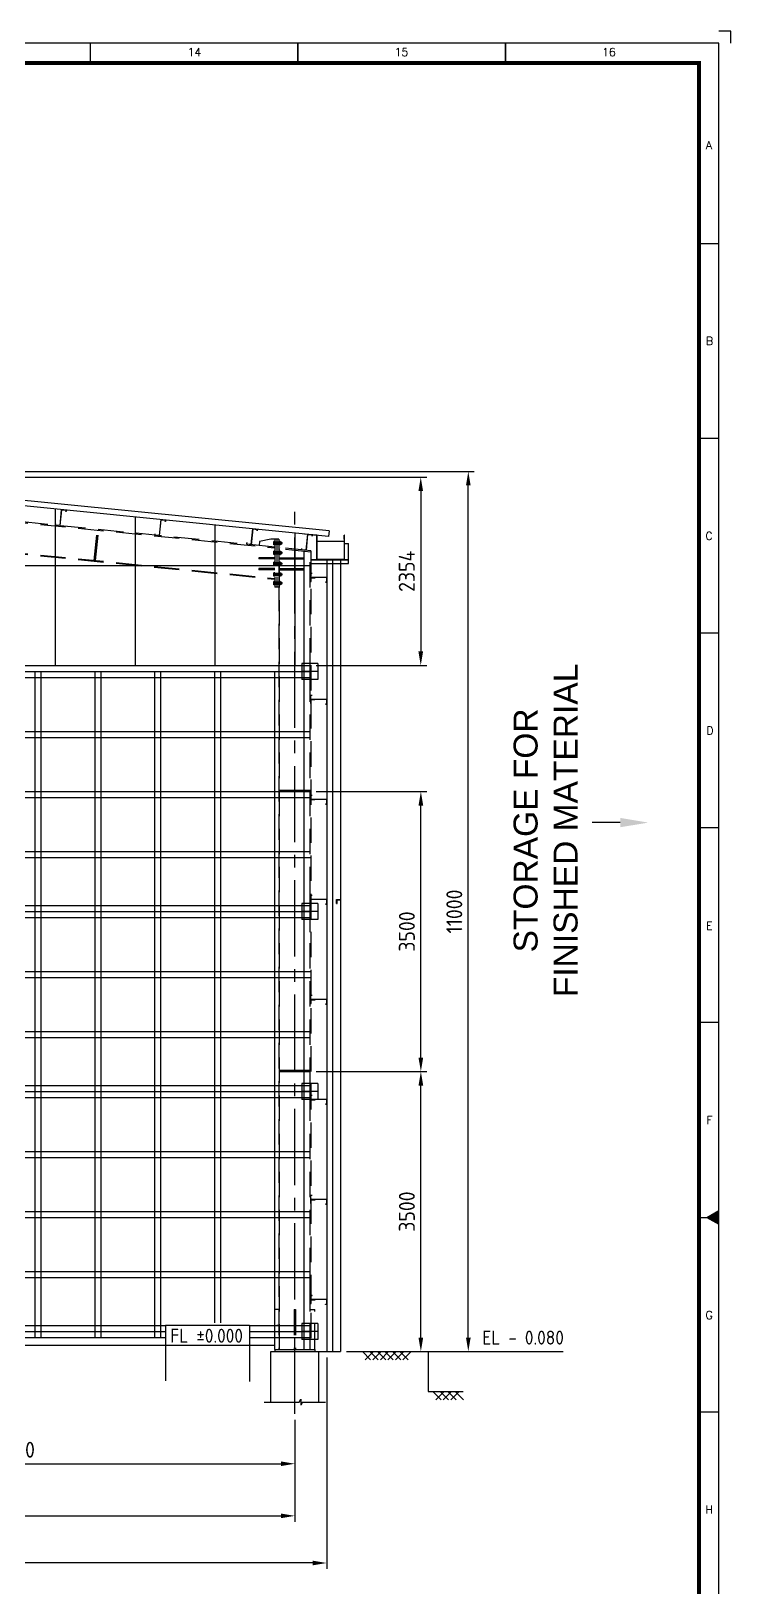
# Model space of a CAD drawing. Header units: millimetres. Extents: x -66 to 3621, y -1 to 3307.
# Drawn here: x 2532.6 to 2707.7, y 2918.2 to 3307.3 of the extents above; entities that cross this region are included whole.
import ezdxf
from ezdxf.enums import TextEntityAlignment as Align

# ---------------------------------------------------------------- set-up
doc = ezdxf.new("R2010")
doc.units = ezdxf.units.MM
doc.linetypes.add('CENTER2', pattern=[28.575, 19.05, -3.175, 3.175, -3.175])
doc.linetypes.add('DASHED2', pattern=[9.525, 6.35, -3.175])
for name, color, linetype in [('BORDER', 6, 'Continuous'), ('MAIN-1', 7, 'Continuous'), ('MAIN-2', 7, 'Continuous')]:
    doc.layers.add(name, color=color, linetype=linetype)
doc.styles.add('ACISOTS', font='isocp.shx')
doc.styles.add('ROMANS', font='romans.shx', dxfattribs={"width": 0.8})
doc.styles.get("Standard").update_dxf_attribs({"font": 'arial.ttf'})
doc.dimstyles.new('ISO-25', dxfattribs={"dimtxt": 4, "dimasz": 3.5, "dimexe": 1.5, "dimexo": 1.5, "dimgap": 1.5, "dimtad": 1, "dimtxsty": 'Standard', "dimcen": 0, "dimadec": 0, "dimazin": 0, "dimtfac": 1, "dimtmove": 0, "dimatfit": 3, "dimfxl": 1, "dimarcsym": 0})

# ---------------------------------------------------------------- blocks, each defined once
blk = doc.blocks.new('A1B')
at = {"layer": 'BORDER', "color": 1}
for p, q in [((679.69, 590), (679.69, 585)), ((731.63, 590), (731.63, 585)), ((731.63, 585), (731.63, 590)), ((731.63, 590), (731.63, 585)), ((783.56, 590), (783.56, 585)), ((783.56, 585), (783.56, 590)), ((837, 539.83), (832, 539.83)), ((837, 491.17), (832, 491.17)), ((837, 442.5), (832, 442.5)), ((837, 393.84), (832, 393.84)), ((837, 345.17), (832, 345.17)), ((837, 247.84), (832, 247.84))]:
    blk.add_line(p, q, dxfattribs=at)
at = {"layer": 'BORDER'}
for p, q in [((832, 296.5), (837, 296.5)), ((834, 296.5), (837, 298.23)), ((834, 296.5), (837, 294.77))]:
    blk.add_line(p, q, dxfattribs=at)
at = {"layer": 'BORDER', "color": 1}
blk.add_lwpolyline([(840, 590), (840, 593), (837, 593)], dxfattribs=at)
at = {"layer": 'BORDER'}
blk.add_lwpolyline([(837, 3), (837, 590), (3, 590), (3, 3)], close=True, dxfattribs=at)
at = {"layer": 'BORDER', "const_width": 1}
blk.add_lwpolyline([(8, 8), (832, 8), (832, 585), (8, 585)], close=True, dxfattribs=at)
at = {"layer": 'BORDER'}
blk.add_solid([(837, 298.23), (837, 294.77), (834, 296.5)], dxfattribs=at)
at = {"layer": 'BORDER', "color": 1, "style": 'ROMANS'}
for s, p in [('14', (705.77, 586.75)), ('15', (757.56, 586.75)), ('16', (809.48, 586.75)), ('A', (834.52, 563.52)), ('B', (834.65, 514.55)), ('C', (834.51, 465.84)), ('D', (834.75, 417.17)), ('E', (834.61, 368.4)), ('F', (834.66, 319.81)), ('G', (834.56, 271.07)), ('H', (834.57, 222.46))]:
    blk.add_text(s, height=2, dxfattribs=at).set_placement(p, align=Align.CENTER)
blk = doc.blocks.new('A$7E95131028261A5')
blk.add_line((3.5, 0.58), (0, 0.58))
blk.add_solid([(3.5, 0), (3.5, 1.17), (7, 0.58)])
blk = doc.blocks.new('*D6216')
at = {"color": 0, "lineweight": -2}
for p, q in [((2318.56, 2969.06), (2318.56, 2934.72)), ((2598.56, 2960.23), (2598.56, 2934.72)), ((2322.06, 2936.22), (2595.06, 2936.22))]:
    blk.add_line(p, q, dxfattribs=at)
at = {"color": 0}
for points in [[(2322.06, 2936.8), (2322.06, 2935.64), (2318.56, 2936.22)], [(2595.06, 2935.64), (2595.06, 2936.8), (2598.56, 2936.22)]]:
    blk.add_solid(points, dxfattribs=at)
at = {"layer": 'Defpoints', "color": 0}
for p in [(2318.56, 2970.56), (2598.56, 2961.73), (2598.56, 2936.22)]:
    blk.add_point(p, dxfattribs=at)
at = {"color": 0, "insert": (2458.56, 2939.72), "char_height": 4, "attachment_point": 5, "style": 'ACISOTS'}
blk.add_mtext('14000 C/C COLUMN BASE', dxfattribs=at)
blk = doc.blocks.new('*D6217')
at = {"color": 0, "lineweight": -2}
for p, q in [((2603.86, 3047.28), (2631.58, 3047.28)), ((2630.08, 2980.78), (2630.08, 3043.78)), ((2611.44, 2977.28), (2631.58, 2977.28))]:
    blk.add_line(p, q, dxfattribs=at)
at = {"color": 0}
for points in [[(2630.66, 3043.78), (2629.49, 3043.78), (2630.08, 3047.28)], [(2629.49, 2980.78), (2630.66, 2980.78), (2630.08, 2977.28)]]:
    blk.add_solid(points, dxfattribs=at)
at = {"layer": 'Defpoints', "color": 0}
for p in [(2602.36, 3047.28), (2630.08, 3047.28), (2609.94, 2977.28)]:
    blk.add_point(p, dxfattribs=at)
at = {"color": 0, "insert": (2626.58, 3012.28), "char_height": 4, "attachment_point": 5, "rotation": 90, "style": 'ACISOTS'}
blk.add_mtext('3500', dxfattribs=at)
blk = doc.blocks.new('*D6218')
at = {"color": 0, "lineweight": -2}
for p, q in [((2603.86, 3117.28), (2631.58, 3117.28)), ((2630.08, 3050.78), (2630.08, 3113.78)), ((2605.78, 3047.28), (2631.58, 3047.28))]:
    blk.add_line(p, q, dxfattribs=at)
at = {"color": 0}
for points in [[(2630.66, 3113.78), (2629.49, 3113.78), (2630.08, 3117.28)], [(2629.49, 3050.78), (2630.66, 3050.78), (2630.08, 3047.28)]]:
    blk.add_solid(points, dxfattribs=at)
at = {"layer": 'Defpoints', "color": 0}
for p in [(2602.36, 3117.28), (2630.08, 3117.28), (2604.28, 3047.28)]:
    blk.add_point(p, dxfattribs=at)
at = {"color": 0, "insert": (2626.58, 3082.28), "char_height": 4, "attachment_point": 5, "rotation": 90, "style": 'ACISOTS'}
blk.add_mtext('3500', dxfattribs=at)
blk = doc.blocks.new('*D6219')
at = {"color": 0, "lineweight": -2}
for p, q in [((2598.56, 2960.23), (2598.56, 2947.75)), ((2458.56, 2952.22), (2458.56, 2947.75)), ((2462.06, 2949.25), (2595.06, 2949.25))]:
    blk.add_line(p, q, dxfattribs=at)
at = {"color": 0}
for points in [[(2462.06, 2949.83), (2462.06, 2948.66), (2458.56, 2949.25)], [(2595.06, 2948.66), (2595.06, 2949.83), (2598.56, 2949.25)]]:
    blk.add_solid(points, dxfattribs=at)
at = {"layer": 'Defpoints', "color": 0}
for p in [(2598.56, 2961.73), (2458.56, 2953.72), (2598.56, 2949.25)]:
    blk.add_point(p, dxfattribs=at)
at = {"color": 0, "insert": (2528.56, 2952.75), "char_height": 4, "attachment_point": 5, "style": 'ACISOTS'}
blk.add_mtext('7000', dxfattribs=at)
blk = doc.blocks.new('A$7E9510B2D7BB')
at = {"color": 4}
for p, q in [((61, 200), (0, 200)), ((0, 200), (0, 183)), ((1.8, 183), (1.8, 198.2)), ((59.2, 198.2), (1.8, 198.2)), ((59.2, 198.2), (59.2, 0)), ((61, 200), (61, 1.8)), ((0, 183), (1.8, 183)), ((59.2, 0), (114.2, 0)), ((61, 1.8), (112.4, 1.8)), ((112.4, 1.8), (112.4, 17)), ((112.4, 17), (114.2, 17)), ((114.2, 0), (114.2, 17))]:
    blk.add_line(p, q, dxfattribs=at)
blk = doc.blocks.new('*D6222')
at = {"color": 0, "lineweight": -2}
for p, q in [((2460.06, 3197.28), (2643.45, 3197.28)), ((2641.95, 2980.78), (2641.95, 3193.78)), ((2623.25, 2977.28), (2643.45, 2977.28))]:
    blk.add_line(p, q, dxfattribs=at)
at = {"color": 0}
for points in [[(2642.54, 3193.78), (2641.37, 3193.78), (2641.95, 3197.28)], [(2641.37, 2980.78), (2642.54, 2980.78), (2641.95, 2977.28)]]:
    blk.add_solid(points, dxfattribs=at)
at = {"layer": 'Defpoints', "color": 0}
for p in [(2458.56, 3197.28), (2641.95, 3197.28), (2621.75, 2977.28)]:
    blk.add_point(p, dxfattribs=at)
at = {"color": 0, "insert": (2638.45, 3087.28), "char_height": 4, "attachment_point": 5, "rotation": 90, "style": 'ACISOTS'}
blk.add_mtext('11000', dxfattribs=at)
blk = doc.blocks.new('A$7E96CD2D2E318')
for p, q in [((0, 1), (0, 0)), ((0, 1), (0.12, 1)), ((0, 0), (1, 0)), ((0.12, 1), (0.12, 0.12)), ((1, 0.12), (0.12, 0.12)), ((1, 0), (1, 0.12))]:
    blk.add_line(p, q)
blk = doc.blocks.new('A$7E96CE153525B')
blk.add_line((2.34, 0.42), (0, 0.42))
at = {"layer": 'MAIN-1'}
for p, q in [((0.19, 0.78), (0.22, 0.83)), ((0.19, 0.78), (0.19, 0.73)), ((0.19, 0.76), (0.2, 0.77)), ((0.19, 0.75), (0.19, 0.76)), ((0.19, 0.74), (0.19, 0.75)), ((0.19, 0.73), (0.19, 0.74)), ((0.19, 0.73), (0.19, 0.42)), ((0.19, 0.72), (0.19, 0.73)), ((0.19, 0.71), (0.19, 0.72)), ((0.19, 0.7), (0.19, 0.71)), ((0.2, 0.69), (0.19, 0.7)), ((0.19, 0.48), (0.2, 0.5)), ((0.19, 0.46), (0.19, 0.48)), ((0.19, 0.44), (0.19, 0.46)), ((0.19, 0.42), (0.19, 0.44)), ((0.19, 0.4), (0.19, 0.42)), ((0.19, 0.42), (0.19, 0.1)), ((0.19, 0.38), (0.19, 0.4)), ((0.19, 0.36), (0.19, 0.38)), ((0.2, 0.34), (0.19, 0.36)), ((0.19, 0.13), (0.2, 0.14)), ((0.19, 0.12), (0.19, 0.13)), ((0.19, 0.11), (0.19, 0.12)), ((0.19, 0.1), (0.19, 0.11)), ((0.19, 0.1), (0.19, 0.06)), ((0.19, 0.09), (0.19, 0.1)), ((0.19, 0.08), (0.19, 0.09)), ((0.19, 0.07), (0.19, 0.08)), ((0.2, 0.06), (0.19, 0.07)), ((0.22, 0), (0.19, 0.06)), ((0.2, 0.79), (0.21, 0.8)), ((0.2, 0.78), (0.2, 0.79)), ((0.2, 0.77), (0.2, 0.78)), ((0.2, 0.68), (0.2, 0.69)), ((0.2, 0.67), (0.2, 0.68)), ((0.21, 0.66), (0.2, 0.67)), ((0.2, 0.54), (0.21, 0.56)), ((0.2, 0.52), (0.2, 0.54)), ((0.2, 0.5), (0.2, 0.52)), ((0.2, 0.32), (0.2, 0.34)), ((0.2, 0.3), (0.2, 0.32)), ((0.21, 0.27), (0.2, 0.3)), ((0.2, 0.16), (0.21, 0.17)), ((0.2, 0.15), (0.2, 0.16)), ((0.2, 0.14), (0.2, 0.15)), ((0.2, 0.05), (0.2, 0.06)), ((0.2, 0.04), (0.2, 0.05)), ((0.21, 0.03), (0.2, 0.04)), ((0.21, 0.81), (0.22, 0.82)), ((0.21, 0.8), (0.21, 0.81)), ((0.21, 0.65), (0.21, 0.66)), ((0.22, 0.63), (0.21, 0.65)), ((0.21, 0.58), (0.22, 0.6)), ((0.21, 0.56), (0.21, 0.58)), ((0.21, 0.25), (0.21, 0.27)), ((0.22, 0.23), (0.21, 0.25)), ((0.21, 0.19), (0.22, 0.2)), ((0.21, 0.17), (0.21, 0.19)), ((0.21, 0.02), (0.21, 0.03)), ((0.22, 0.01), (0.21, 0.02)), ((0.22, 0.82), (0.22, 0.83)), ((0.48, 0.83), (0.22, 0.83)), ((0.22, 0.62), (0.22, 0.63)), ((0.22, 0.6), (0.22, 0.62)), ((0.48, 0.62), (0.22, 0.62)), ((0.22, 0.21), (0.22, 0.23)), ((0.22, 0.2), (0.22, 0.21)), ((0.48, 0.21), (0.22, 0.21)), ((0.22, 0), (0.22, 0.01)), ((0.48, 0), (0.22, 0)), ((0.48, 0.62), (0.48, 0.83)), ((0.49, 0.75), (0.48, 0.77)), ((0.48, 0.21), (0.48, 0.62)), ((0.48, 0), (0.48, 0.21)), ((0.48, 0.07), (0.49, 0.08)), ((0.49, 0.75), (0.49, 0.75)), ((0.49, 0.75), (0.49, 0.08)), ((0.49, 0.75), (0.49, 0.08)), ((0.49, 0.08), (0.49, 0.08)), ((0.52, 0.66), (0.51, 0.66)), ((0.51, 0.66), (0.51, 0.42)), ((0.51, 0.42), (0.51, 0.18)), ((0.51, 0.18), (0.52, 0.18)), ((0.55, 0.62), (0.52, 0.66)), ((0.52, 0.66), (0.52, 0.18)), ((0.52, 0.18), (0.55, 0.21)), ((2.11, 0.66), (0.55, 0.66)), ((0.55, 0.66), (0.55, 0.18)), ((0.55, 0.18), (2.11, 0.18)), ((1.48, 0.75), (1.51, 0.83)), ((1.48, 0.75), (1.48, 0.09)), ((1.51, 0), (1.48, 0.09)), ((1.49, 0.77), (1.5, 0.78)), ((1.49, 0.76), (1.49, 0.77)), ((1.49, 0.75), (1.49, 0.76)), ((1.49, 0.74), (1.49, 0.75)), ((1.49, 0.73), (1.49, 0.74)), ((1.49, 0.72), (1.49, 0.73)), ((1.49, 0.71), (1.49, 0.72)), ((1.49, 0.7), (1.49, 0.71)), ((1.49, 0.69), (1.49, 0.7)), ((1.49, 0.68), (1.49, 0.69)), ((1.5, 0.67), (1.49, 0.68)), ((1.49, 0.51), (1.5, 0.53)), ((1.49, 0.49), (1.49, 0.51)), ((1.49, 0.47), (1.49, 0.49)), ((1.49, 0.45), (1.49, 0.47)), ((1.49, 0.43), (1.49, 0.45)), ((1.49, 0.41), (1.49, 0.43)), ((1.49, 0.39), (1.49, 0.41)), ((1.49, 0.36), (1.49, 0.39)), ((1.49, 0.34), (1.49, 0.36)), ((1.49, 0.32), (1.49, 0.34)), ((1.5, 0.3), (1.49, 0.32)), ((1.49, 0.15), (1.5, 0.16)), ((1.49, 0.14), (1.49, 0.15)), ((1.49, 0.13), (1.49, 0.14)), ((1.49, 0.12), (1.49, 0.13)), ((1.49, 0.11), (1.49, 0.12)), ((1.49, 0.1), (1.49, 0.11)), ((1.49, 0.09), (1.49, 0.1)), ((1.49, 0.08), (1.49, 0.09)), ((1.49, 0.07), (1.49, 0.08)), ((1.49, 0.06), (1.49, 0.07)), ((1.5, 0.05), (1.49, 0.06)), ((1.5, 0.81), (1.51, 0.82)), ((1.5, 0.8), (1.5, 0.81)), ((1.5, 0.78), (1.5, 0.8)), ((1.5, 0.66), (1.5, 0.67)), ((1.5, 0.65), (1.5, 0.66)), ((1.51, 0.64), (1.5, 0.65)), ((1.5, 0.58), (1.51, 0.6)), ((1.5, 0.55), (1.5, 0.58)), ((1.5, 0.53), (1.5, 0.55)), ((1.5, 0.28), (1.5, 0.3)), ((1.5, 0.26), (1.5, 0.28)), ((1.51, 0.23), (1.5, 0.26)), ((1.5, 0.18), (1.51, 0.2)), ((1.5, 0.17), (1.5, 0.18)), ((1.5, 0.16), (1.5, 0.17)), ((1.5, 0.04), (1.5, 0.05)), ((1.5, 0.02), (1.5, 0.04)), ((1.51, 0.01), (1.5, 0.02)), ((1.51, 0.82), (1.51, 0.83)), ((1.82, 0.83), (1.51, 0.83)), ((1.51, 0.62), (1.51, 0.64)), ((1.51, 0.6), (1.51, 0.62)), ((1.82, 0.62), (1.51, 0.62)), ((1.51, 0.21), (1.51, 0.23)), ((1.82, 0.21), (1.51, 0.21)), ((1.51, 0.2), (1.51, 0.21)), ((1.51, 0), (1.51, 0.01)), ((1.82, 0), (1.51, 0)), ((1.82, 0.83), (1.86, 0.75)), ((1.82, 0.83), (1.83, 0.82)), ((1.83, 0.64), (1.82, 0.62)), ((1.82, 0.62), (1.83, 0.6)), ((1.83, 0.23), (1.82, 0.21)), ((1.82, 0.21), (1.83, 0.2)), ((1.86, 0.09), (1.82, 0)), ((1.83, 0.01), (1.82, 0)), ((1.83, 0.82), (1.83, 0.81)), ((1.83, 0.81), (1.83, 0.8)), ((1.83, 0.8), (1.84, 0.78)), ((1.84, 0.67), (1.83, 0.66)), ((1.83, 0.66), (1.83, 0.65)), ((1.83, 0.65), (1.83, 0.64)), ((1.83, 0.6), (1.83, 0.58)), ((1.83, 0.58), (1.83, 0.55)), ((1.83, 0.55), (1.84, 0.53)), ((1.84, 0.3), (1.83, 0.28)), ((1.83, 0.28), (1.83, 0.26)), ((1.83, 0.26), (1.83, 0.23)), ((1.83, 0.2), (1.83, 0.18)), ((1.83, 0.18), (1.83, 0.17)), ((1.83, 0.17), (1.84, 0.16)), ((1.84, 0.05), (1.83, 0.04)), ((1.83, 0.04), (1.83, 0.02)), ((1.83, 0.02), (1.83, 0.01)), ((1.84, 0.78), (1.84, 0.77)), ((1.84, 0.77), (1.84, 0.76)), ((1.84, 0.76), (1.84, 0.75)), ((1.84, 0.75), (1.84, 0.74)), ((1.84, 0.74), (1.84, 0.73)), ((1.84, 0.73), (1.84, 0.72)), ((1.84, 0.72), (1.84, 0.71)), ((1.84, 0.71), (1.84, 0.7)), ((1.84, 0.7), (1.84, 0.69)), ((1.84, 0.69), (1.84, 0.68)), ((1.84, 0.68), (1.84, 0.67)), ((1.84, 0.53), (1.84, 0.51)), ((1.84, 0.51), (1.84, 0.49)), ((1.84, 0.49), (1.84, 0.47)), ((1.84, 0.47), (1.84, 0.45)), ((1.84, 0.45), (1.84, 0.43)), ((1.84, 0.43), (1.84, 0.41)), ((1.84, 0.41), (1.84, 0.39)), ((1.84, 0.39), (1.84, 0.36)), ((1.84, 0.36), (1.84, 0.34)), ((1.84, 0.34), (1.84, 0.32)), ((1.84, 0.32), (1.84, 0.3)), ((1.84, 0.16), (1.84, 0.15)), ((1.84, 0.15), (1.84, 0.14)), ((1.84, 0.14), (1.84, 0.13)), ((1.84, 0.13), (1.84, 0.12)), ((1.84, 0.12), (1.84, 0.11)), ((1.84, 0.11), (1.84, 0.1)), ((1.84, 0.1), (1.84, 0.09)), ((1.84, 0.09), (1.84, 0.08)), ((1.84, 0.08), (1.84, 0.07)), ((1.84, 0.07), (1.84, 0.06)), ((1.84, 0.06), (1.84, 0.05)), ((1.86, 0.09), (1.86, 0.75)), ((2.15, 0.62), (2.11, 0.66)), ((2.11, 0.66), (2.11, 0.18)), ((2.11, 0.18), (2.15, 0.21)), ((2.15, 0.62), (2.15, 0.21))]:
    blk.add_line(p, q, dxfattribs=at)
for centre, start, end in [((0.51, 0.67), 180, 270), ((0.51, 0.16), 90, 180)]:
    blk.add_arc(centre, 0.016, start, end, dxfattribs=at)
at = {"layer": 'MAIN-2'}
for p, q in [((0.2, 0.77), (0.19, 0.76)), ((0.19, 0.76), (0.19, 0.75)), ((0.19, 0.75), (0.19, 0.74)), ((0.19, 0.74), (0.19, 0.73)), ((0.19, 0.73), (0.19, 0.72)), ((0.19, 0.72), (0.19, 0.71)), ((0.19, 0.71), (0.19, 0.7)), ((0.19, 0.7), (0.2, 0.69)), ((0.2, 0.5), (0.19, 0.48)), ((0.19, 0.48), (0.19, 0.46)), ((0.19, 0.46), (0.19, 0.44)), ((0.19, 0.44), (0.19, 0.42)), ((0.19, 0.42), (0.19, 0.4)), ((0.19, 0.4), (0.19, 0.38)), ((0.19, 0.38), (0.19, 0.36)), ((0.19, 0.36), (0.2, 0.34)), ((0.2, 0.14), (0.19, 0.13)), ((0.19, 0.13), (0.19, 0.12)), ((0.19, 0.12), (0.19, 0.11)), ((0.19, 0.11), (0.19, 0.1)), ((0.19, 0.1), (0.19, 0.09)), ((0.19, 0.09), (0.19, 0.08)), ((0.19, 0.08), (0.19, 0.07)), ((0.19, 0.07), (0.2, 0.06)), ((0.21, 0.8), (0.2, 0.79)), ((0.2, 0.79), (0.2, 0.78)), ((0.2, 0.78), (0.2, 0.77)), ((0.2, 0.69), (0.2, 0.68)), ((0.2, 0.68), (0.2, 0.67)), ((0.2, 0.67), (0.21, 0.66)), ((0.21, 0.56), (0.2, 0.54)), ((0.2, 0.54), (0.2, 0.52)), ((0.2, 0.52), (0.2, 0.5)), ((0.2, 0.34), (0.2, 0.32)), ((0.2, 0.32), (0.2, 0.3)), ((0.2, 0.3), (0.21, 0.27)), ((0.21, 0.17), (0.2, 0.16)), ((0.2, 0.16), (0.2, 0.15)), ((0.2, 0.15), (0.2, 0.14)), ((0.2, 0.06), (0.2, 0.05)), ((0.2, 0.05), (0.2, 0.04)), ((0.2, 0.04), (0.21, 0.03)), ((0.22, 0.82), (0.21, 0.81)), ((0.21, 0.81), (0.21, 0.8)), ((0.21, 0.66), (0.21, 0.65)), ((0.21, 0.65), (0.22, 0.63)), ((0.22, 0.6), (0.21, 0.58)), ((0.21, 0.58), (0.21, 0.56)), ((0.21, 0.27), (0.21, 0.25)), ((0.21, 0.25), (0.22, 0.23)), ((0.22, 0.2), (0.21, 0.19)), ((0.21, 0.19), (0.21, 0.17)), ((0.21, 0.03), (0.21, 0.02)), ((0.21, 0.02), (0.22, 0.01)), ((0.22, 0.83), (0.22, 0.82)), ((0.22, 0.63), (0.22, 0.62)), ((0.22, 0.62), (0.22, 0.6)), ((0.48, 0.62), (0.22, 0.62)), ((0.22, 0.23), (0.22, 0.21)), ((0.22, 0.21), (0.22, 0.2)), ((0.48, 0.21), (0.22, 0.21)), ((0.22, 0.01), (0.22, 0)), ((0.49, 0.08), (0.49, 0.75)), ((0.51, 0.42), (0.51, 0.66)), ((0.51, 0.18), (0.51, 0.42)), ((0.52, 0.18), (0.52, 0.66)), ((1.48, 0.66), (1.51, 0.62)), ((1.51, 0.21), (1.48, 0.18)), ((1.5, 0.78), (1.49, 0.77)), ((1.49, 0.77), (1.49, 0.76)), ((1.49, 0.76), (1.49, 0.75)), ((1.49, 0.75), (1.49, 0.74)), ((1.49, 0.74), (1.49, 0.73)), ((1.49, 0.73), (1.49, 0.72)), ((1.49, 0.72), (1.49, 0.71)), ((1.49, 0.71), (1.49, 0.7)), ((1.49, 0.7), (1.49, 0.69)), ((1.49, 0.69), (1.49, 0.68)), ((1.49, 0.68), (1.5, 0.67)), ((1.5, 0.53), (1.49, 0.51)), ((1.49, 0.51), (1.49, 0.49)), ((1.49, 0.49), (1.49, 0.47)), ((1.49, 0.47), (1.49, 0.45)), ((1.49, 0.45), (1.49, 0.43)), ((1.49, 0.43), (1.49, 0.41)), ((1.49, 0.41), (1.49, 0.39)), ((1.49, 0.39), (1.49, 0.36)), ((1.49, 0.36), (1.49, 0.34)), ((1.49, 0.34), (1.49, 0.32)), ((1.49, 0.32), (1.5, 0.3)), ((1.5, 0.16), (1.49, 0.15)), ((1.49, 0.15), (1.49, 0.14)), ((1.49, 0.14), (1.49, 0.13)), ((1.49, 0.13), (1.49, 0.12)), ((1.49, 0.12), (1.49, 0.11)), ((1.49, 0.11), (1.49, 0.1)), ((1.49, 0.1), (1.49, 0.09)), ((1.49, 0.09), (1.49, 0.08)), ((1.49, 0.08), (1.49, 0.07)), ((1.49, 0.07), (1.49, 0.06)), ((1.49, 0.06), (1.5, 0.05)), ((1.51, 0.82), (1.5, 0.81)), ((1.5, 0.81), (1.5, 0.8)), ((1.5, 0.8), (1.5, 0.78)), ((1.5, 0.67), (1.5, 0.66)), ((1.5, 0.66), (1.5, 0.65)), ((1.5, 0.65), (1.51, 0.64)), ((1.51, 0.6), (1.5, 0.58)), ((1.5, 0.58), (1.5, 0.55)), ((1.5, 0.55), (1.5, 0.53)), ((1.5, 0.3), (1.5, 0.28)), ((1.5, 0.28), (1.5, 0.26)), ((1.5, 0.26), (1.51, 0.23)), ((1.51, 0.2), (1.5, 0.18)), ((1.5, 0.18), (1.5, 0.17)), ((1.5, 0.17), (1.5, 0.16)), ((1.5, 0.05), (1.5, 0.04)), ((1.5, 0.04), (1.5, 0.02)), ((1.5, 0.02), (1.51, 0.01)), ((1.51, 0.83), (1.51, 0.82)), ((1.51, 0.64), (1.51, 0.62)), ((1.51, 0.62), (1.82, 0.62)), ((1.51, 0.62), (1.51, 0.21)), ((1.51, 0.62), (1.51, 0.6)), ((1.51, 0.21), (1.51, 0.62)), ((1.82, 0.62), (1.51, 0.62)), ((1.51, 0.23), (1.51, 0.21)), ((1.82, 0.21), (1.51, 0.21)), ((1.51, 0.21), (1.51, 0.2)), ((1.82, 0.21), (1.51, 0.21)), ((1.51, 0.01), (1.51, 0)), ((1.83, 0.82), (1.82, 0.83)), ((1.82, 0.62), (1.86, 0.66)), ((1.82, 0.62), (1.83, 0.64)), ((1.82, 0.62), (1.82, 0.21)), ((1.83, 0.6), (1.82, 0.62)), ((1.82, 0.21), (1.82, 0.62)), ((1.82, 0.21), (1.83, 0.23)), ((1.86, 0.18), (1.82, 0.21)), ((1.83, 0.2), (1.82, 0.21)), ((1.82, 0), (1.83, 0.01)), ((1.83, 0.81), (1.83, 0.82)), ((1.83, 0.8), (1.83, 0.81)), ((1.84, 0.78), (1.83, 0.8)), ((1.83, 0.66), (1.84, 0.67)), ((1.83, 0.65), (1.83, 0.66)), ((1.83, 0.64), (1.83, 0.65)), ((1.83, 0.58), (1.83, 0.6)), ((1.83, 0.55), (1.83, 0.58)), ((1.84, 0.53), (1.83, 0.55)), ((1.83, 0.28), (1.84, 0.3)), ((1.83, 0.26), (1.83, 0.28)), ((1.83, 0.23), (1.83, 0.26)), ((1.83, 0.18), (1.83, 0.2)), ((1.83, 0.17), (1.83, 0.18)), ((1.84, 0.16), (1.83, 0.17)), ((1.83, 0.04), (1.84, 0.05)), ((1.83, 0.02), (1.83, 0.04)), ((1.83, 0.01), (1.83, 0.02)), ((1.84, 0.77), (1.84, 0.78)), ((1.84, 0.76), (1.84, 0.77)), ((1.84, 0.75), (1.84, 0.76)), ((1.84, 0.74), (1.84, 0.75)), ((1.84, 0.73), (1.84, 0.74)), ((1.84, 0.72), (1.84, 0.73)), ((1.84, 0.71), (1.84, 0.72)), ((1.84, 0.7), (1.84, 0.71)), ((1.84, 0.69), (1.84, 0.7)), ((1.84, 0.68), (1.84, 0.69)), ((1.84, 0.67), (1.84, 0.68)), ((1.84, 0.51), (1.84, 0.53)), ((1.84, 0.49), (1.84, 0.51)), ((1.84, 0.47), (1.84, 0.49)), ((1.84, 0.45), (1.84, 0.47)), ((1.84, 0.43), (1.84, 0.45)), ((1.84, 0.41), (1.84, 0.43)), ((1.84, 0.39), (1.84, 0.41)), ((1.84, 0.36), (1.84, 0.39)), ((1.84, 0.34), (1.84, 0.36)), ((1.84, 0.32), (1.84, 0.34)), ((1.84, 0.3), (1.84, 0.32)), ((1.84, 0.15), (1.84, 0.16)), ((1.84, 0.14), (1.84, 0.15)), ((1.84, 0.13), (1.84, 0.14)), ((1.84, 0.12), (1.84, 0.13)), ((1.84, 0.11), (1.84, 0.12)), ((1.84, 0.1), (1.84, 0.11)), ((1.84, 0.09), (1.84, 0.1)), ((1.84, 0.08), (1.84, 0.09)), ((1.84, 0.07), (1.84, 0.08)), ((1.84, 0.06), (1.84, 0.07)), ((1.84, 0.05), (1.84, 0.06)), ((2.11, 0.18), (2.11, 0.66))]:
    blk.add_line(p, q, dxfattribs=at)
blk = doc.blocks.new('A$7E981CD1033221')
for p, q in [((0, 6.03), (0.1, 6.03)), ((0, 0), (0, 6.03)), ((0, 5.03), (0.1, 5.03)), ((0.05, 0.05), (0.05, 5.98)), ((0.1, 5.03), (0.1, 6.03)), ((6.95, 6.03), (9.97, 6.33)), ((6.95, 6.03), (6.95, 0.05)), ((7, 5.98), (9.98, 6.28)), ((7, 5.98), (7, 0)), ((9.97, 6.33), (9.98, 6.28)), ((7, 0), (0, 0)), ((3.05, 0.1), (0.05, 0.1)), ((0.05, 0.1), (0.05, 0.05)), ((6.95, 0.05), (0.05, 0.05)), ((3.05, 0.1), (3.05, 0.05))]:
    blk.add_line(p, q)
blk = doc.blocks.new('*D6228')
at = {"color": 0, "lineweight": -2}
for p, q in [((2460.06, 3195.86), (2631.55, 3195.86)), ((2630.05, 3192.36), (2630.05, 3152.28)), ((2603.86, 3148.78), (2631.55, 3148.78))]:
    blk.add_line(p, q, dxfattribs=at)
at = {"color": 0}
for points in [[(2630.64, 3192.36), (2629.47, 3192.36), (2630.05, 3195.86)], [(2629.47, 3152.28), (2630.64, 3152.28), (2630.05, 3148.78)]]:
    blk.add_solid(points, dxfattribs=at)
at = {"layer": 'Defpoints', "color": 0}
for p in [(2458.56, 3195.86), (2602.36, 3148.78), (2630.05, 3148.78)]:
    blk.add_point(p, dxfattribs=at)
at = {"color": 0, "insert": (2626.55, 3172.32), "char_height": 4, "attachment_point": 5, "rotation": 90, "style": 'ACISOTS'}
blk.add_mtext('2354', dxfattribs=at)
blk = doc.blocks.new('*D6231')
at = {"color": 0, "lineweight": -2}
for p, q in [((2310.58, 2975.78), (2310.58, 2922.94)), ((2606.54, 2975.78), (2606.54, 2922.94)), ((2603.04, 2924.44), (2314.08, 2924.44))]:
    blk.add_line(p, q, dxfattribs=at)
at = {"color": 0}
for points in [[(2314.08, 2925.02), (2314.08, 2923.86), (2310.58, 2924.44)], [(2603.04, 2923.86), (2603.04, 2925.02), (2606.54, 2924.44)]]:
    blk.add_solid(points, dxfattribs=at)
at = {"layer": 'Defpoints', "color": 0}
for p in [(2310.58, 2977.28), (2606.54, 2977.28), (2310.58, 2924.44)]:
    blk.add_point(p, dxfattribs=at)
at = {"color": 0, "insert": (2458.56, 2927.94), "char_height": 4, "attachment_point": 5, "style": 'ACISOTS'}
blk.add_mtext('14798', dxfattribs=at)
blk = doc.blocks.new('A$7E9AD11102A1F8')
for p, q in [((1.66, 0.77), (1.66, 13.43)), ((13.66, 0.77), (13.66, 13.43)), ((0, 0.77), (8.77, 0.77)), ((8.77, 0.77), (9.18, 1.53)), ((9.18, 1.53), (9.18, 0)), ((9.58, 0.77), (9.18, 0)), ((9.58, 0.77), (15.32, 0.77))]:
    blk.add_line(p, q)

msp = doc.modelspace()

# ---------------------------------------------------------------- linework, layer by layer
for p, q in [((2607.13164, 3182.41994), (2458.55649, 3197.27745)), ((2606.99318, 3181.03401), (2458.55649, 3195.86351)), ((2604.03513, 3179.86245), (2610.93513, 3179.86245)), ((2604.03513, 3179.81245), (2610.93513, 3179.81245)), ((2607.13164, 3182.41994), (2606.99318, 3181.03401)), ((2610.98513, 3179.28923), (2611.98513, 3179.28923)), ((2611.98513, 3174.28923), (2611.98513, 3179.28923)), ((2600.86449, 2977.77745), (2600.86449, 3177.15493)), ((2602.53649, 3175.28923), (2611.98513, 3175.28923)), ((2602.53649, 3175.28923), (2611.98513, 3175.28923)), ((2602.53649, 3175.16923), (2611.98513, 3175.16923)), ((2606.53649, 3175.34935), (2606.53649, 2977.27745)), ((2607.43649, 3175.38923), (2607.43649, 3175.33923)), ((2607.43649, 3175.38923), (2607.43649, 3175.33923)), ((2607.43649, 3175.38923), (2610.43649, 3175.38923)), ((2607.93649, 3175.38923), (2607.93649, 2977.27745)), ((2607.93649, 3175.28923), (2607.93649, 2977.27745)), ((2609.93649, 3175.38923), (2609.93649, 2977.27745)), ((2610.43649, 3175.38923), (2610.43649, 3175.33923)), ((2314.57649, 3173.77745), (2602.36449, 3173.77745)), ((2602.53157, 3174.28923), (2611.98513, 3174.28923)), ((2602.28649, 3152.45143), (2602.28649, 3142.10347)), ((2314.57649, 3148.77745), (2602.36449, 3148.77745)), ((2604.28649, 3149.27745), (2600.28649, 3149.27745)), ((2600.28649, 3149.27745), (2600.28649, 3145.27745)), ((2604.28649, 3149.27745), (2604.28649, 3145.27745)), ((2314.57649, 3147.27745), (2602.36449, 3147.27745)), ((2314.57649, 3145.77745), (2602.36449, 3145.77745)), ((2533.55649, 2980.77745), (2533.55649, 3147.27745)), ((2535.05649, 2980.77745), (2535.05649, 3147.27745)), ((2548.55649, 2980.77745), (2548.55649, 3147.27745)), ((2550.05649, 2980.77745), (2550.05649, 3147.27745)), ((2563.55649, 2980.77745), (2563.55649, 3147.27745)), ((2565.05649, 2980.77745), (2565.05649, 3147.27745)), ((2578.55649, 2984.45652), (2578.55649, 3147.27745)), ((2580.05649, 2984.45652), (2580.05649, 3147.27745)), ((2593.55649, 2980.77745), (2593.55649, 3147.27745)), ((2604.28649, 3147.27745), (2600.28649, 3147.27745)), ((2604.28649, 3145.27745), (2600.28649, 3145.27745)), ((2314.57649, 3132.27745), (2602.36449, 3132.27745)), ((2314.57649, 3130.77745), (2602.36449, 3130.77745)), ((2314.57649, 3117.27745), (2602.36449, 3117.27745)), ((2594.74849, 3117.59745), (2602.36449, 3117.59745)), ((2594.74849, 3117.27745), (2602.36449, 3117.27745)), ((2314.57649, 3115.77745), (2602.36449, 3115.77745)), ((2314.57649, 3102.27745), (2602.36449, 3102.27745)), ((2314.57649, 3100.77745), (2602.36449, 3100.77745)), ((2602.28649, 3092.45143), (2602.28649, 3082.10347)), ((2314.57649, 3088.77745), (2602.36449, 3088.77745)), ((2314.57649, 3087.27745), (2602.36449, 3087.27745)), ((2314.57649, 3085.77745), (2602.36449, 3085.77745)), ((2604.28649, 3089.27745), (2600.28649, 3089.27745)), ((2600.28649, 3089.27745), (2600.28649, 3085.27745)), ((2604.28649, 3087.27745), (2600.28649, 3087.27745)), ((2604.28649, 3089.27745), (2604.28649, 3085.27745)), ((2604.28649, 3085.27745), (2600.28649, 3085.27745)), ((2314.57649, 3072.27745), (2602.36449, 3072.27745)), ((2314.57649, 3070.77745), (2602.36449, 3070.77745)), ((2314.57649, 3057.27745), (2602.36449, 3057.27745)), ((2314.57649, 3055.77745), (2602.36449, 3055.77745)), ((2594.74849, 3047.59745), (2602.36449, 3047.59745)), ((2594.74849, 3047.27745), (2602.36449, 3047.27745)), ((2602.28649, 3047.45143), (2602.28649, 3037.10347)), ((2314.57649, 3043.77745), (2602.36449, 3043.77745)), ((2604.28649, 3044.27745), (2600.28649, 3044.27745)), ((2600.28649, 3044.27745), (2600.28649, 3040.27745)), ((2604.28649, 3044.27745), (2604.28649, 3040.27745)), ((2314.57649, 3042.27745), (2602.36449, 3042.27745)), ((2314.57649, 3040.77745), (2602.36449, 3040.77745)), ((2604.28649, 3042.27745), (2600.28649, 3042.27745)), ((2604.28649, 3040.27745), (2600.28649, 3040.27745)), ((2314.57649, 3027.27745), (2602.36449, 3027.27745)), ((2314.57649, 3025.77745), (2602.36449, 3025.77745)), ((2314.57649, 3012.27745), (2602.36449, 3012.27745)), ((2314.57649, 3010.77745), (2602.36449, 3010.77745)), ((2602.28649, 3002.45143), (2602.28649, 2992.10347)), ((2314.57649, 2997.27745), (2602.36449, 2997.27745)), ((2314.57649, 2995.77745), (2602.36449, 2995.77745)), ((2314.57649, 2983.77745), (2566.18371, 2983.77745)), ((2314.57649, 2982.27745), (2566.18371, 2982.27745)), ((2314.57649, 2980.77745), (2566.18371, 2980.77745)), ((2566.18371, 2983.77745), (2566.18371, 2969.93353)), ((2587.2029, 2983.77745), (2566.18371, 2983.77745)), ((2587.2029, 2983.77745), (2602.36449, 2983.77745)), ((2587.2029, 2983.77745), (2587.2029, 2969.8256)), ((2587.2029, 2982.27745), (2602.36449, 2982.27745)), ((2587.2029, 2980.77745), (2602.36449, 2980.77745)), ((2594.57649, 2983.77745), (2594.07649, 2983.77745)), ((2604.28649, 2984.27745), (2600.28649, 2984.27745)), ((2600.28649, 2984.27745), (2600.28649, 2980.27745)), ((2604.28649, 2982.27745), (2600.28649, 2982.27745)), ((2604.28649, 2984.27745), (2604.28649, 2980.27745)), ((2642.53763, 2980.77745), (2642.53763, 2980.77745)), ((2323.55649, 2978.87745), (2593.55649, 2978.87745)), ((2592.55649, 2977.27745), (2609.93649, 2977.27745)), ((2593.55649, 2977.77745), (2603.55649, 2977.77745)), ((2604.28649, 2980.27745), (2600.28649, 2980.27745)), ((2603.55649, 2977.77745), (2603.55649, 2977.27745)), ((2615.43804, 2977.27745), (2617.51986, 2975.19564)), ((2618.26422, 2977.27745), (2616.18241, 2975.19564)), ((2617.31753, 2977.27745), (2619.39935, 2975.19564)), ((2620.14371, 2977.27745), (2618.06189, 2975.19564)), ((2619.19702, 2977.27745), (2621.27883, 2975.19564)), ((2622.0232, 2977.27745), (2619.94138, 2975.19564)), ((2621.0765, 2977.27745), (2623.15832, 2975.19564)), ((2621.50601, 2977.27745), (2665.72384, 2977.27745)), ((2623.90269, 2977.27745), (2621.82087, 2975.19564)), ((2622.95599, 2977.27745), (2625.03781, 2975.19564)), ((2625.78217, 2977.27745), (2623.70036, 2975.19564)), ((2624.83548, 2977.27745), (2626.9173, 2975.19564)), ((2627.66166, 2977.27745), (2625.57984, 2975.19564)), ((2631.935, 2977.27745), (2631.935, 2967.27745)), ((2631.935, 2967.27745), (2640.64753, 2967.27745)), ((2633.06015, 2967.27745), (2635.14196, 2965.19564)), ((2635.88633, 2967.27745), (2633.80451, 2965.19564)), ((2634.93963, 2967.27745), (2637.02145, 2965.19564)), ((2637.76581, 2967.27745), (2635.684, 2965.19564)), ((2636.81912, 2967.27745), (2638.90094, 2965.19564)), ((2639.6453, 2967.27745), (2637.56349, 2965.19564)), ((2638.69861, 2967.27745), (2640.78043, 2965.19564))]:
    msp.add_line(p, q)
at = {"color": 2, "linetype": 'DASHED2'}
for p, q in [((2593.57649, 3178.35448), (2459.05649, 3191.79365)), ((2459.05649, 3191.62711), (2593.57649, 3178.17511)), ((2459.05649, 3183.97321), (2593.57649, 3170.52121)), ((2459.05649, 3183.80035), (2593.57649, 3170.34835)), ((2548.34801, 3175.04405), (2549.10582, 3182.62218)), ((2548.66642, 3175.01221), (2549.42424, 3182.59034)), ((2589.69571, 3179.74717), (2589.5963, 3178.75212)), ((2592.57649, 3180.3546), (2589.69571, 3179.74717)), ((2593.57649, 3180.3546), (2592.57649, 3180.3546)), ((2594.57649, 3180.3546), (2593.57649, 3180.3546)), ((2593.57649, 3180.3546), (2593.57649, 3168.34835)), ((2594.07649, 3180.3546), (2594.07649, 3168.34835)), ((2594.57649, 3180.3546), (2594.57649, 3166.96272)), ((2593.57649, 3175.72715), (2589.57649, 3175.72715)), ((2589.57649, 3175.72715), (2589.57649, 3175.40715)), ((2593.57649, 3175.40715), (2589.57649, 3175.40715)), ((2594.57649, 3178.25458), (2594.57649, 2977.77745)), ((2602.53649, 3177.45934), (2594.57649, 3178.25458)), ((2602.53649, 3177.13774), (2594.57649, 3177.93299)), ((2594.57649, 3175.72715), (2602.36449, 3175.72715)), ((2594.57649, 3175.40715), (2602.36449, 3175.40715)), ((2594.74849, 2977.77745), (2594.74849, 3177.9158)), ((2594.92249, 3178.22001), (2594.92249, 3178.22013)), ((2602.36449, 2977.77745), (2602.36449, 3177.15493)), ((2602.53649, 3177.45934), (2602.53649, 2977.77745)), ((2593.57649, 3173.02986), (2589.57649, 3173.02986)), ((2589.57649, 3173.02986), (2589.57649, 3172.70986)), ((2593.57649, 3172.70986), (2589.57649, 3172.70986)), ((2594.57649, 3173.02986), (2602.36449, 3173.02986)), ((2594.57649, 3172.70986), (2602.36449, 3172.70986)), ((2594.57649, 3168.34835), (2593.57649, 3168.34835)), ((2593.55649, 2977.77745), (2593.55649, 2987.77745)), ((2594.57649, 2987.77745), (2593.55649, 2987.77745)), ((2598.39649, 2987.77745), (2598.39649, 2977.77745)), ((2598.39649, 2987.77745), (2598.71649, 2987.77745)), ((2598.71649, 2987.77745), (2598.71649, 2977.77745)), ((2602.53649, 2987.77745), (2603.55649, 2987.77745)), ((2603.55649, 2977.77745), (2603.55649, 2987.77745)), ((2593.55649, 2977.77745), (2593.55649, 2977.27745))]:
    msp.add_line(p, q, dxfattribs=at)
at = {"color": 4}
for p, q in [((2538.55649, 3187.87115), (2538.55649, 3148.77745)), ((2558.55649, 3185.87306), (2558.55649, 3148.77745)), ((2578.55649, 3183.87497), (2578.55649, 3148.77745)), ((2598.55649, 3181.87687), (2598.55649, 3148.77745))]:
    msp.add_line(p, q, dxfattribs=at)
at = {"color": 3, "linetype": 'CENTER2'}
msp.add_line((2598.55649, 2961.72663), (2598.55649, 3187.30137), dxfattribs=at)

# ---------------------------------------------------------------- block references
for name, p in [('A1B', (1867.6571, 2714.33669)), ('A$7E9AD11102A1F8', (2590.89553, 2963.85191))]:
    msp.add_blockref(name, p)
at = {"xscale": -0.02, "yscale": 0.02, "zscale": 0.02}
for p, rotation in [((2540.93289, 3183.61371), 354.2894076758578), ((2565.80906, 3181.12846), 354.2894076758578), ((2588.78433, 3178.83313), 354.2894076758578), ((2602.53649, 3169.57737), 270), ((2602.53649, 3139.09345), 270), ((2602.53649, 3114.09345), 270), ((2602.53649, 3089.09345), 270), ((2602.53649, 3064.09345), 270), ((2602.53649, 3039.09345), 270), ((2602.53649, 3014.09345), 270), ((2602.53649, 2989.09345), 270)]:
    msp.add_blockref('A$7E9510B2D7BB', p, dxfattribs=dict(at, rotation=rotation))
at = {"color": 2, "linetype": 'DASHED2'}
for p in [(2593.08439, 3178.93879), (2593.08439, 3176.50011), (2593.08439, 3173.80281), (2593.08439, 3171.10551), (2593.08439, 3168.93266)]:
    msp.add_blockref('A$7E96CE153525B', p, dxfattribs=at)
at = {"color": 2, "linetype": 'DASHED2', "xscale": -0.02, "yscale": 0.02, "zscale": 0.02, "rotation": 354.2894076758578}
msp.add_blockref('A$7E9510B2D7BB', (2602.52056, 3177.46084), dxfattribs=at)
at = {"xscale": -1}
msp.add_blockref('A$7E981CD1033221', (2610.98513, 3175.28923), dxfattribs=at)
at = {"color": 2, "linetype": 'DASHED2', "xscale": -1, "rotation": 180}
msp.add_blockref('A$7E96CD2D2E318', (2602.53649, 3170.76137), dxfattribs=at)
at = {"xscale": -1, "rotation": 180}
for p in [(2602.53649, 3140.27745), (2602.53649, 3115.27745), (2608.99649, 3090.27745), (2602.53649, 3065.27745), (2602.53649, 3040.27745), (2602.53649, 3015.27745), (2602.53649, 2990.27745)]:
    msp.add_blockref('A$7E96CD2D2E318', p, dxfattribs=at)
at = {"xscale": 2, "yscale": 2, "zscale": 2}
msp.add_blockref('A$7E95131028261A5', (2672.96381, 3108.34116), dxfattribs=at)

# ---------------------------------------------------------------- texts
at = {"insert": (2661.32685, 3107.55052), "char_height": 6, "attachment_point": 5, "rotation": 90}
msp.add_mtext('STORAGE FOR\\PFINISHED MATERIAL', dxfattribs=at)
at = {"char_height": 3.5, "attachment_point": 1, "style": 'ACISOTS'}
for s, insert in [('FL %%P0.000', (2567.36504, 2983.00058)), ('EL - 0.080', (2645.44004, 2982.52736))]:
    msp.add_mtext(s, dxfattribs=dict(at, insert=insert))

# ---------------------------------------------------------------- dimensions: what is measured, and where the dimension line sits
for base, p1, p2, picture, middle in [((2641.9543, 3197.27745), (2621.75125, 2977.27745), (2458.55649, 3197.27745), '*D6222', (2641.9543, 3087.27745)), ((2630.07553, 3047.27745), (2609.93649, 2977.27745), (2602.36449, 3047.27745), '*D6217', (2630.07553, 3012.27745))]:
    dim = msp.add_linear_dim(base=base, p1=p1, p2=p2, angle=90, dimstyle='ISO-25', override={"dimtxt": 4, "dimlfac": 50, "dimtxsty": 'ACISOTS'})
    dim.commit()
    dim.dimension.update_dxf_attribs({"geometry": picture, "text_midpoint": middle, "dimtype": 160})
for base, p1, p2, override, picture, middle in [((2630.05495, 3148.77745), (2458.55649, 3195.86351), (2602.36449, 3148.77745), {"dimtxt": 4, "dimdec": 0, "dimlfac": 50, "dimtxsty": 'ACISOTS'}, '*D6228', (2626.55456, 3172.32048)), ((2630.07553, 3117.27745), (2604.28049, 3047.27745), (2602.36449, 3117.27745), {"dimtxt": 4, "dimlfac": 50, "dimtxsty": 'ACISOTS'}, '*D6218', (2626.57553, 3082.27745))]:
    dim = msp.add_linear_dim(base=base, p1=p1, p2=p2, angle=90, dimstyle='ISO-25', override=override)
    dim.commit()
    dim.dimension.update_dxf_attribs({"geometry": picture, "text_midpoint": middle})
dim = msp.add_linear_dim(base=(2310.57649, 2924.43967), p1=(2606.53649, 2977.27745), p2=(2310.57649, 2977.27745), dimstyle='ISO-25', override={"dimtxt": 4, "dimlfac": 50, "dimtxsty": 'ACISOTS'})
dim.commit()
dim.dimension.update_dxf_attribs({"geometry": '*D6231', "text_midpoint": (2458.55649, 2924.43967), "dimtype": 160})
dim = msp.add_linear_dim(base=(2598.55649, 2936.22147), p1=(2318.55649, 2970.56338), p2=(2598.55649, 2961.72663), text='<> C/C COLUMN BASE', dimstyle='ISO-25', override={"dimtxt": 4, "dimlfac": 50, "dimtxsty": 'ACISOTS'})
dim.commit()
dim.dimension.update_dxf_attribs({"geometry": '*D6216', "text_midpoint": (2458.55649, 2936.22147), "dimtype": 160})
dim = msp.add_linear_dim(base=(2598.55649, 2949.24724), p1=(2458.55649, 2953.71577), p2=(2598.55649, 2961.72663), dimstyle='ISO-25', override={"dimtxt": 4, "dimlfac": 50, "dimtxsty": 'ACISOTS'})
dim.commit()
dim.dimension.update_dxf_attribs({"geometry": '*D6219', "text_midpoint": (2528.55649, 2952.74724)})

doc.saveas('drawing.dxf')
